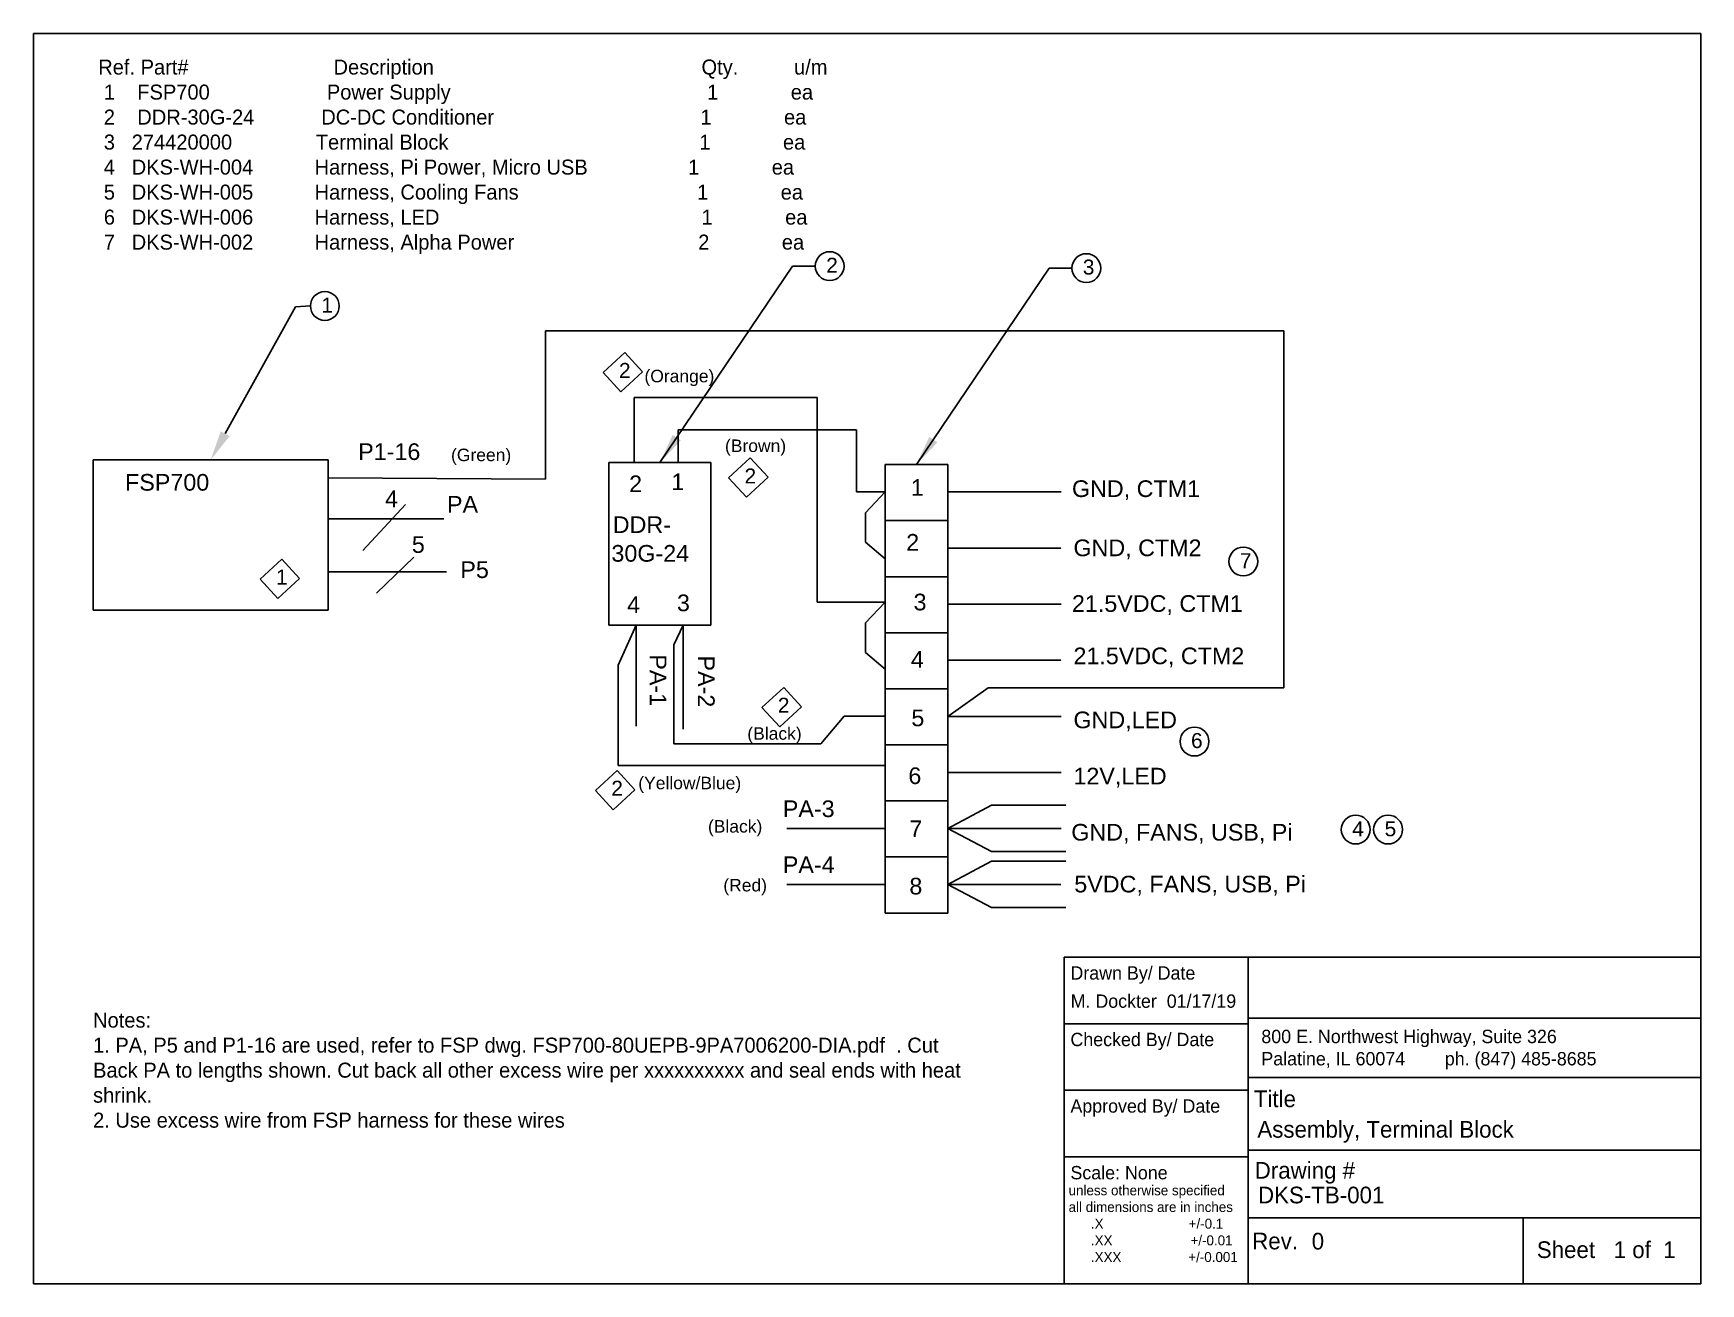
# Model space of a CAD drawing. Header units: inches. Extents: x 0.6 to 10.6, y 0.7 to 8.2.
import ezdxf

# ---------------------------------------------------------------- set-up
doc = ezdxf.new("R2010")
doc.units = ezdxf.units.IN
doc.header["$MEASUREMENT"] = 0
doc.styles.get("Standard").update_dxf_attribs({"font": 'arial.ttf'})
doc.dimstyles.get("Standard").update_dxf_attribs({"dimtxt": 0.18, "dimasz": 0.18, "dimexe": 0.18, "dimexo": 0.0625, "dimgap": 0.09, "dimtad": 0, "dimtih": 1, "dimtoh": 1, "dimdec": 4, "dimzin": 0, "dimdsep": 46, "dimtxsty": 'Standard', "dimcen": 0.09, "dimadec": 0, "dimazin": 0, "dimtfac": 1, "dimtdec": 4, "dimtofl": 0, "dimtmove": 0, "dimatfit": 3, "dimfxl": 1, "dimtolj": 1, "dimtzin": 0, "dimarcsym": 0})
picture_1 = doc.add_image_def('image1.jpg', size_in_pixel=(3943, 533))

msp = doc.modelspace()

# ---------------------------------------------------------------- linework, layer by layer
for p, q in [((0.608, 0.723), (0.608, 8.223)), ((0.608, 8.223), (10.608, 8.223)), ((10.608, 8.223), (10.608, 0.723)), ((10.608, 2.682), (6.791, 2.682)), ((6.791, 2.682), (6.791, 0.723)), ((7.894, 2.315), (7.894, 1.96)), ((6.791, 2.282), (7.894, 2.282)), ((7.894, 1.96), (10.608, 1.96)), ((7.894, 1.96), (7.894, 0.723)), ((6.791, 1.883), (7.894, 1.883)), ((7.894, 1.524), (10.608, 1.524)), ((6.791, 1.484), (7.894, 1.484)), ((7.894, 1.118), (10.608, 1.118)), ((9.543, 1.118), (9.543, 0.723)), ((10.608, 0.723), (0.608, 0.723)), ((7.894, 0.723), (10.608, 0.723))]:
    msp.add_line(p, q)
at = {"color": 7}
for p, q in [((1.758, 5.822), (2.18, 6.583)), ((2.18, 6.583), (2.27, 6.588)), ((3.679, 5.548), (3.679, 6.439)), ((3.679, 6.439), (8.107, 6.439)), ((8.107, 6.439), (8.107, 4.297)), ((4.025, 6.188), (4.155, 6.308)), ((4.155, 6.308), (4.262, 6.192)), ((4.132, 6.072), (4.025, 6.188)), ((4.262, 6.192), (4.132, 6.072)), ((4.211, 5.649), (4.211, 6.038)), ((4.211, 6.038), (5.308, 6.038)), ((5.308, 6.038), (5.308, 4.811)), ((4.476, 5.649), (4.476, 5.844)), ((4.476, 5.844), (5.545, 5.844)), ((5.545, 5.844), (5.545, 5.472)), ((0.967, 5.664), (0.967, 4.764)), ((2.376, 5.664), (0.967, 5.664)), ((2.376, 4.764), (2.376, 5.664)), ((4.06, 5.649), (4.06, 4.674)), ((4.672, 5.649), (4.06, 5.649)), ((4.672, 4.674), (4.672, 5.649)), ((4.778, 5.556), (4.908, 5.676)), ((4.908, 5.676), (5.015, 5.56)), ((5.716, 5.637), (5.716, 2.946)), ((6.093, 5.637), (5.716, 5.637)), ((6.093, 2.946), (6.093, 5.637)), ((2.376, 5.557), (3.679, 5.548)), ((4.885, 5.44), (4.778, 5.556)), ((5.015, 5.56), (4.885, 5.44)), ((5.545, 5.472), (5.716, 5.472)), ((5.716, 5.472), (5.598, 5.348)), ((6.093, 5.472), (6.773, 5.472)), ((2.376, 5.311), (3.07, 5.311)), ((2.583, 5.121), (2.84, 5.397)), ((5.598, 5.348), (5.598, 5.171)), ((5.716, 5.301), (6.093, 5.301)), ((5.598, 5.171), (5.716, 5.071)), ((6.093, 5.136), (6.771, 5.136)), ((1.968, 4.949), (2.098, 5.069)), ((2.098, 5.069), (2.205, 4.953)), ((2.666, 4.865), (2.889, 5.081)), ((2.075, 4.833), (1.968, 4.949)), ((2.205, 4.953), (2.075, 4.833)), ((2.376, 4.994), (3.086, 4.994)), ((6.093, 4.964), (5.716, 4.964)), ((5.308, 4.811), (5.716, 4.811)), ((5.716, 4.811), (5.598, 4.687)), ((0.967, 4.764), (2.376, 4.764)), ((6.093, 4.799), (6.773, 4.799)), ((4.06, 4.674), (4.672, 4.674)), ((4.223, 4.674), (4.115, 4.434)), ((4.366, 4.674), (4.223, 4.674)), ((4.223, 4.674), (4.223, 4.067)), ((4.506, 4.674), (4.449, 4.555)), ((4.506, 4.674), (4.506, 4.05)), ((5.598, 4.687), (5.598, 4.51)), ((5.716, 4.628), (6.093, 4.628)), ((4.449, 4.555), (4.449, 3.961)), ((5.598, 4.51), (5.716, 4.41)), ((4.115, 4.434), (4.115, 3.831)), ((6.093, 4.463), (6.771, 4.463)), ((4.978, 4.18), (5.108, 4.3)), ((5.108, 4.3), (5.215, 4.184)), ((6.093, 4.292), (5.716, 4.292)), ((6.334, 4.297), (6.093, 4.126)), ((8.107, 4.297), (6.334, 4.297)), ((5.085, 4.064), (4.978, 4.18)), ((5.215, 4.184), (5.085, 4.064)), ((5.331, 3.961), (5.47, 4.128)), ((5.47, 4.128), (5.716, 4.128)), ((6.093, 4.126), (6.773, 4.126)), ((4.449, 3.961), (5.331, 3.961)), ((5.716, 3.955), (6.093, 3.955)), ((3.979, 3.682), (4.109, 3.802)), ((4.109, 3.802), (4.216, 3.686)), ((4.115, 3.831), (5.716, 3.831)), ((6.093, 3.79), (6.773, 3.79)), ((4.086, 3.566), (3.979, 3.682)), ((4.216, 3.686), (4.086, 3.566)), ((6.093, 3.619), (5.716, 3.619)), ((6.093, 3.454), (6.355, 3.593)), ((6.355, 3.593), (6.801, 3.593)), ((5.716, 3.454), (5.126, 3.454)), ((6.093, 3.454), (6.773, 3.454)), ((6.093, 3.454), (6.303, 3.454)), ((6.093, 3.454), (6.318, 3.454)), ((6.093, 3.454), (6.355, 3.315)), ((6.355, 3.315), (6.801, 3.315)), ((5.716, 3.283), (6.093, 3.283)), ((6.093, 3.118), (6.355, 3.257)), ((6.355, 3.257), (6.801, 3.257)), ((5.716, 3.117), (5.126, 3.117)), ((6.093, 3.118), (6.771, 3.118)), ((6.093, 3.118), (6.355, 2.979)), ((6.093, 2.946), (5.716, 2.946)), ((6.355, 2.979), (6.801, 2.979))]:
    msp.add_line(p, q, dxfattribs=at)
for centre in [(5.384, 6.827), (6.923, 6.815), (2.356, 6.588), (7.865, 5.055), (7.572, 3.975), (8.539, 3.447), (8.733, 3.447)]:
    msp.add_circle(centre, 0.0864, dxfattribs=at)
msp.add_solid([(1.785, 5.807), (1.671, 5.664), (1.732, 5.836)], dxfattribs=at)

# ---------------------------------------------------------------- texts
at = {"color": 7, "linetype": 'Continuous'}
msp.add_text('1', height=0.09, dxfattribs=at).set_placement((2.335, 6.548))
at = {"color": 7}
for s, height, p in [('2', 0.09, (4.12, 6.156)), ('(Orange)', 0.075, (4.273, 6.13)), ('P1-16', 0.1, (2.556, 5.664)), ('(Green)', 0.075, (3.113, 5.657)), ('(Brown)', 0.075, (4.756, 5.712)), ('2', 0.09, (4.873, 5.523)), ('2', 0.1, (4.181, 5.471)), ('1', 0.1, (4.434, 5.483)), ('1', 0.1, (5.871, 5.449)), ('4', 0.1, (2.717, 5.381)), ('PA', 0.1, (3.089, 5.348)), ('5', 0.1, (2.878, 5.107)), ('2', 0.1, (5.843, 5.12)), ('30G-24', 0.1, (4.075, 5.054)), ('7', 0.09, (7.844, 5.015)), ('1', 0.09, (2.063, 4.917)), ('P5', 0.1, (3.169, 4.956)), ('4', 0.1, (4.169, 4.746)), ('3', 0.1, (4.468, 4.757)), ('3', 0.1, (5.887, 4.762)), ('4', 0.1, (5.871, 4.418)), ('2', 0.09, (5.073, 4.148)), ('5', 0.1, (5.874, 4.067)), ('(Black)', 0.075, (4.89, 3.986)), ('6', 0.09, (7.551, 3.936)), ('6', 0.1, (5.856, 3.72)), ('2', 0.09, (4.074, 3.65)), ('(Yellow/Blue)', 0.075, (4.236, 3.689)), ('(Black)', 0.075, (4.654, 3.429)), ('7', 0.1, (5.862, 3.402)), ('4', 0.09, (8.518, 3.407)), ('5', 0.09, (8.712, 3.407)), ('(Red)', 0.075, (4.746, 3.076)), ('8', 0.1, (5.862, 3.058))]:
    msp.add_text(s, height=height, dxfattribs=at).set_placement(p)
for s, rotation, p in [('FSP700', 360, (1.158, 5.48)), ('GND, CTM1', 360, (6.837, 5.442)), ('DDR-', 360, (4.083, 5.226)), ('GND, CTM2', 360, (6.846, 5.087)), ('21.5VDC, CTM1', 360, (6.837, 4.753)), ('21.5VDC, CTM2', 360, (6.846, 4.439)), ('PA-1', 270, (4.305, 4.498)), ('PA-2', 270, (4.594, 4.491)), ('GND,LED', 360, (6.846, 4.055)), ('12V,LED', 360, (6.846, 3.718)), ('PA-3', 360, (5.103, 3.522)), ('GND, FANS, USB, Pi', 360, (6.833, 3.381)), ('PA-4', 360, (5.103, 3.186)), ('5VDC, FANS, USB, Pi', 360, (6.851, 3.07))]:
    msp.add_text(s, height=0.1, rotation=rotation, dxfattribs=at).set_placement(p)
at = {"color": 7, "char_height": 0.09}
for s, insert, width, attachment_point in [('{\\fFreeSans|b0|i0|c0|p0;Ref. Part#                          Description                                                Qty.          u/m\\P 1    FSP700                     Power Supply                                              1             ea\\P 2    DDR-30G-24            DC-DC Conditioner                                     1             ea\\P 3   274420000               Terminal Block                                             1             ea\\P 4   DKS-WH-004           Harness, Pi Power, Micro USB                  1             ea\\P 5   DKS-WH-005           Harness, Cooling Fans                                1             ea\\P 6   DKS-WH-006           Harness, LED                                               1             ea\\P 7   DKS-WH-002           Harness, Alpha Power                                 2             ea   }', (0.997, 8.066), 5.01062, 1), ('{2}', (5.363, 6.787), 0.16862, 7), ('{3}', (6.902, 6.775), 0.16862, 7)]:
    msp.add_mtext(s, dxfattribs=dict(at, insert=insert, width=width, attachment_point=attachment_point))
at = {"attachment_point": 1}
for s, insert, char_height, width in [('{\\fFreeSans|b0|i0|c0|p0;Drawn By/ Date}', (6.828, 2.627), 0.08, 0.98619), ('{\\fFreeSans|b0|i0|c0|p0;M. Dockter  01/17/19}', (6.829, 2.458), 0.08, 1.06518), ('{\\fFreeSans|b0|i0|c0|p0;Notes:\\P1. PA, P5 and P1-16 are used, refer to FSP dwg. FSP700-80UEPB-9PA7006200-DIA.pdf  . Cut Back PA to lengths shown. Cut back all other excess wire per xxxxxxxxxx and seal ends with heat shrink.\\P2. Use excess wire from FSP harness for these wires}', (0.966, 2.349), 0.09, 5.29095), ('{\\fFreeSans|b0|i0|c0|p0;Checked By/ Date}', (6.828, 2.228), 0.08, 0.98619), ('{\\fFreeSans|b0|i0|c0|p0;800 E. Northwest Highway, Suite 326\\PPalatine, IL 60074        ph. (847) 485-8685}', (7.973, 2.246), 0.08, 2.57956), ('{\\fFreeSans|b0|i0|c0|p0;Approved By/ Date}', (6.828, 1.829), 0.08, 0.98619), ('{\\fFreeSans|b0|i0|c0|p0;Title}', (7.928, 1.882), 0.1, 0.98619), ('{\\fFreeSans|b0|i0|c0|p0;Assembly, Terminal Block}', (7.949, 1.699), 0.1, 1.93493), ('{\\fFreeSans|b0|i0|c0|p0;Scale: None}', (6.828, 1.429), 0.08, 0.98619), ('{\\fFreeSans|b0|i0|c0|p0;Drawing #}', (7.933, 1.453), 0.1, 0.98619), ('{\\fFreeSans|b0|i0|c0|p0;unless otherwise specified\\Pall dimensions are in inches\\P      .X^I^I^I+/-0.1\\P      .XX                     +/-0.01   \\P      .XXX                  +/-0.001}', (6.817, 1.313), 0.06, 1.23209), ('{\\fFreeSans|b0|i0|c0|p0;DKS-TB-001}', (7.953, 1.305), 0.1, 0.98619), ('{\\fFreeSans|b0|i0|c0|p0;Rev. }', (7.918, 1.029), 0.1, 0.98619), ('{\\fFreeSans|b0|i0|c0|p0;0}', (8.275, 1.028), 0.1, 0.98619), ('{\\fFreeSans|b0|i0|c0|p0;Sheet   1 of  1    }', (9.625, 0.977), 0.1, 0.98619)]:
    msp.add_mtext(s, dxfattribs=dict(at, insert=insert, char_height=char_height, width=width))

# ---------------------------------------------------------------- pictures from other files: only their frames are drawn
image = msp.add_image(picture_1, insert=(7.894, 2.315), size_in_units=(2.714, 0.367))
image.dxf.flags = 7

# ---------------------------------------------------------------- leaders
at = {"color": 7}
for points in [[(4.366, 5.649), (5.161, 6.827), (5.298, 6.827)], [(5.905, 5.637), (6.7, 6.815), (6.837, 6.815)]]:
    msp.add_leader(points, dimstyle='Standard', override={"dimtad": 0}, dxfattribs=at)

doc.saveas('drawing.dxf')
